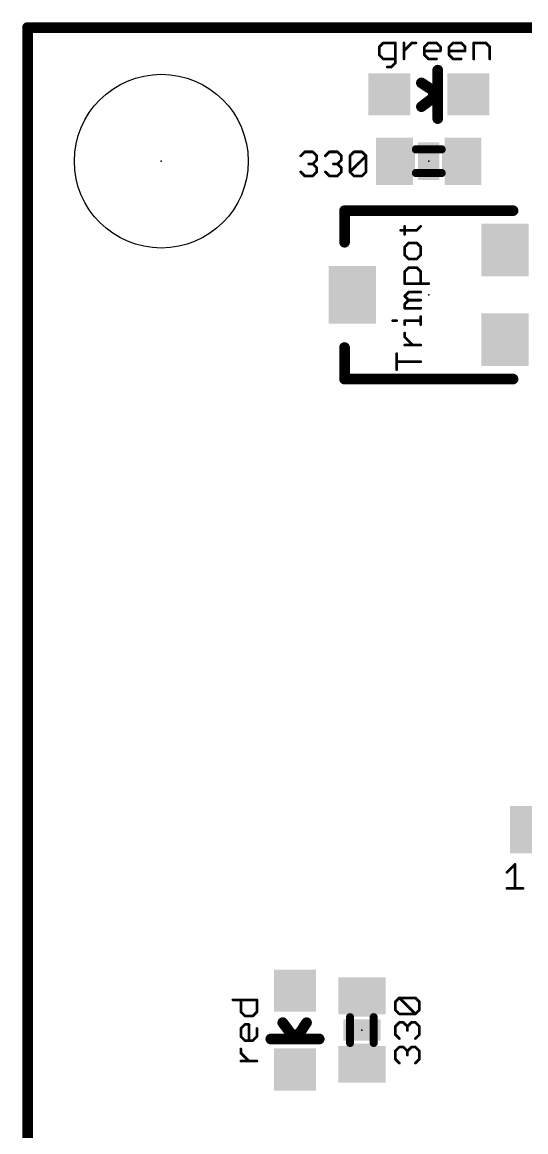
# Model space of a CAD drawing. Extents: x -1.3 to 57.3, y -0.1 to 66.1.
# Drawn here: x -0.1 to 9.46, y 45.06 to 66.14 of the extents above; entities that cross this region are included whole.
import ezdxf

# ---------------------------------------------------------------- set-up
doc = ezdxf.new("R2010")
doc.units = 0
for name, color, linetype in [('20', 53, 'CONTINUOUS'), ('21', 31, 'CONTINUOUS'), ('23', 53, 'CONTINUOUS'), ('27', 253, 'CONTINUOUS'), ('31', 253, 'CONTINUOUS'), ('51', 53, 'CONTINUOUS')]:
    doc.layers.add(name, color=color, linetype=linetype)

# ---------------------------------------------------------------- blocks, each defined once
blk = doc.blocks.new('RECT')
blk.add_solid([(-0.5, -0.5), (0.5, -0.5), (-0.5, 0.5), (0.5, 0.5)])

msp = doc.modelspace()

# ---------------------------------------------------------------- linework, layer by layer
at = {"layer": '20', "const_width": 0.2032}
for points in [[(57.15, 66.04), (0, 66.04)], [(0, 66.04), (0, 0)]]:
    msp.add_lwpolyline(points, dxfattribs=at)
at = {"layer": '20', "const_width": 0.1016}
for points in [[(0, 66.0908, 1), (0, 65.9892)], [(0.0508, 66.04, 1), (-0.0508, 66.04)]]:
    msp.add_lwpolyline(points, format="xyb", dxfattribs=at)
at = {"layer": '20'}
msp.add_circle((2.54, 63.5), 1.651, dxfattribs=at)
at = {"layer": '21', "const_width": 0.2032}
for points in [[(7.79, 65.23), (7.79, 64.77)], [(7.7746, 64.7954), (7.48, 64.9884)], [(7.79, 64.77), (7.48, 64.5362)], [(7.79, 64.31), (7.79, 64.77)], [(6.02, 61.96), (6.02, 62.56)], [(6.02, 62.56), (9.22, 62.56)], [(6.02, 59.96), (6.02, 59.36)], [(6.02, 59.36), (9.22, 59.36)], [(5.08, 46.82), (4.8462, 47.13)], [(5.1054, 46.8354), (5.2984, 47.13)], [(4.62, 46.82), (5.08, 46.82)], [(5.54, 46.82), (5.08, 46.82)]]:
    msp.add_lwpolyline(points, dxfattribs=at)
at = {"layer": '21', "const_width": 0.1016}
for points in [[(7.8408, 65.23, 1), (7.7392, 65.23)], [(7.5078, 65.0309, 1), (7.4522, 64.9459)], [(7.8408, 64.77, 1), (7.7392, 64.77)], [(7.7392, 64.77, 1), (7.8408, 64.77)], [(7.7468, 64.7529, 1), (7.8024, 64.8379)], [(7.8206, 64.7294, 1), (7.7594, 64.8106)], [(7.4494, 64.5768, 1), (7.5106, 64.4956)], [(7.7392, 64.31, 1), (7.8408, 64.31)], [(6.0708, 62.56, 1), (5.9692, 62.56)], [(6.02, 62.6108, 1), (6.02, 62.5092)], [(9.22, 62.5092, 1), (9.22, 62.6108)], [(5.9692, 61.96, 1), (6.0708, 61.96)], [(6.0708, 59.96, 1), (5.9692, 59.96)], [(6.02, 59.4108, 1), (6.02, 59.3092)], [(9.22, 59.3092, 1), (9.22, 59.4108)], [(5.9692, 59.36, 1), (6.0708, 59.36)], [(4.8868, 47.1606, 1), (4.8056, 47.0994)], [(5.3409, 47.1022, 1), (5.2559, 47.1578)], [(4.62, 46.8708, 1), (4.62, 46.7692)], [(5.08, 46.8708, 1), (5.08, 46.7692)], [(5.0394, 46.7894, 1), (5.1206, 46.8506)], [(5.0629, 46.8632, 1), (5.1479, 46.8076)], [(5.08, 46.7692, 1), (5.08, 46.8708)], [(5.54, 46.7692, 1), (5.54, 46.8708)]]:
    msp.add_lwpolyline(points, format="xyb", dxfattribs=at)
at = {"layer": '23'}
for p in [(7.62, 64.77), (2.54, 63.5), (7.62, 63.5), (7.62, 60.96), (5.08, 46.99), (6.35, 46.99)]:
    msp.add_point(p, dxfattribs=at)
at = {"layer": '27', "const_width": 0.0508}
for points in [[(6.7565, 65.7482), (6.6802, 65.6719)], [(6.6802, 65.6719), (6.6802, 65.5194)], [(6.9853, 65.7482), (6.7565, 65.7482)], [(6.9853, 65.3668), (6.9853, 65.7482)], [(7.148, 65.4431), (7.148, 65.7482)], [(7.148, 65.5956), (7.3005, 65.7482)], [(7.3005, 65.7482), (7.3768, 65.7482)], [(7.5378, 65.6719), (7.614, 65.7482)], [(7.5378, 65.5194), (7.5378, 65.6719)], [(7.8428, 65.5956), (7.5378, 65.5956)], [(7.614, 65.7482), (7.7666, 65.7482)], [(7.7666, 65.7482), (7.8428, 65.6719)], [(7.8428, 65.6719), (7.8428, 65.5956)], [(8.0055, 65.6719), (8.0818, 65.7482)], [(8.0055, 65.5194), (8.0055, 65.6719)], [(8.3106, 65.5956), (8.0055, 65.5956)], [(8.0818, 65.7482), (8.2343, 65.7482)], [(8.2343, 65.7482), (8.3106, 65.6719)], [(8.3106, 65.6719), (8.3106, 65.5956)], [(8.4733, 65.4431), (8.4733, 65.7482)], [(8.4733, 65.7482), (8.7021, 65.7482)], [(8.7021, 65.7482), (8.7783, 65.6719)], [(8.7783, 65.6719), (8.7783, 65.4431)], [(6.6802, 65.5194), (6.7565, 65.4431)], [(6.7565, 65.4431), (6.9853, 65.4431)], [(6.909, 65.2906), (6.9853, 65.3668)], [(7.614, 65.4431), (7.5378, 65.5194)], [(7.7666, 65.4431), (7.614, 65.4431)], [(8.0818, 65.4431), (8.0055, 65.5194)], [(8.2343, 65.4431), (8.0818, 65.4431)], [(6.8327, 65.2906), (6.909, 65.2906)], [(5.188, 63.6019), (5.2643, 63.6782)], [(5.2643, 63.6782), (5.4168, 63.6782)], [(5.4168, 63.6782), (5.4931, 63.6019)], [(5.6558, 63.6019), (5.732, 63.6782)], [(5.732, 63.6782), (5.8846, 63.6782)], [(5.8846, 63.6782), (5.9608, 63.6019)], [(6.1235, 63.6019), (6.1998, 63.6782)], [(6.1998, 63.6782), (6.3523, 63.6782)], [(6.3523, 63.6782), (6.4286, 63.6019)], [(5.4168, 63.4494), (5.3406, 63.4494)], [(5.4931, 63.5257), (5.4168, 63.4494)], [(5.4168, 63.4494), (5.4931, 63.3731)], [(5.4931, 63.6019), (5.4931, 63.5257)], [(5.8846, 63.4494), (5.8083, 63.4494)], [(5.9608, 63.5257), (5.8846, 63.4494)], [(5.8846, 63.4494), (5.9608, 63.3731)], [(5.9608, 63.6019), (5.9608, 63.5257)], [(6.1235, 63.2969), (6.1235, 63.6019)], [(6.1235, 63.2969), (6.4286, 63.6019)], [(6.4286, 63.6019), (6.4286, 63.2969)], [(5.2643, 63.2206), (5.188, 63.2969)], [(5.4931, 63.2969), (5.4168, 63.2206)], [(5.4931, 63.3731), (5.4931, 63.2969)], [(5.732, 63.2206), (5.6558, 63.2969)], [(5.9608, 63.2969), (5.8846, 63.2206)], [(5.9608, 63.3731), (5.9608, 63.2969)], [(6.1998, 63.2206), (6.1235, 63.2969)], [(6.4286, 63.2969), (6.3523, 63.2206)], [(5.4168, 63.2206), (5.2643, 63.2206)], [(5.8846, 63.2206), (5.732, 63.2206)], [(6.3523, 63.2206), (6.1998, 63.2206)], [(7.0863, 62.1865), (7.3913, 62.1865)], [(7.1625, 62.1103), (7.1625, 62.2628)], [(7.3913, 62.1865), (7.4676, 62.2628)], [(7.2388, 61.9476), (7.1625, 61.8713)], [(7.1625, 61.8713), (7.1625, 61.7188)], [(7.3913, 61.9476), (7.2388, 61.9476)], [(7.4676, 61.8713), (7.3913, 61.9476)], [(7.4676, 61.7188), (7.4676, 61.8713)], [(7.1625, 61.7188), (7.2388, 61.6425)], [(7.2388, 61.6425), (7.3913, 61.6425)], [(7.3913, 61.6425), (7.4676, 61.7188)], [(7.1625, 61.4035), (7.2388, 61.4798)], [(7.1625, 61.1748), (7.1625, 61.4035)], [(7.2388, 61.4798), (7.3913, 61.4798)], [(7.3913, 61.4798), (7.4676, 61.4035)], [(7.4676, 61.4035), (7.4676, 61.1748)], [(7.6201, 61.1748), (7.1625, 61.1748)], [(7.1625, 60.9358), (7.2388, 61.0121)], [(7.2388, 60.8595), (7.1625, 60.9358)], [(7.2388, 61.0121), (7.4676, 61.0121)], [(7.1625, 60.7833), (7.2388, 60.8595)], [(7.1625, 60.707), (7.1625, 60.7833)], [(7.4676, 60.707), (7.1625, 60.707)], [(7.2388, 60.8595), (7.4676, 60.8595)], [(7.4676, 60.3952), (7.4676, 60.5477)], [(6.9337, 60.4714), (7.01, 60.4714)], [(7.1625, 60.3952), (7.1625, 60.4714)], [(7.1625, 60.4714), (7.4676, 60.4714)], [(7.1625, 60.1579), (7.1625, 60.2342)], [(7.3151, 60.0054), (7.1625, 60.1579)], [(7.4676, 60.0054), (7.1625, 60.0054)], [(7.01, 59.5376), (7.01, 59.8427)], [(7.4676, 59.6901), (7.01, 59.6901)], [(9.1059, 49.9875), (9.2584, 50.14)], [(9.2584, 50.14), (9.2584, 49.6824)], [(9.1059, 49.6824), (9.411, 49.6824)], [(3.8985, 47.5639), (4.3561, 47.5639)], [(4.051, 47.3351), (4.051, 47.5639)], [(4.3561, 47.5639), (4.3561, 47.3351)], [(6.9846, 47.5257), (7.0609, 47.602)], [(6.9846, 47.3732), (6.9846, 47.5257)], [(7.0609, 47.602), (7.3659, 47.602)], [(7.3659, 47.2969), (7.0609, 47.602)], [(7.3659, 47.602), (7.4422, 47.5257)], [(7.4422, 47.5257), (7.4422, 47.3732)], [(4.1273, 47.2588), (4.051, 47.3351)], [(4.2798, 47.2588), (4.1273, 47.2588)], [(4.3561, 47.3351), (4.2798, 47.2588)], [(7.0609, 47.2969), (6.9846, 47.3732)], [(7.3659, 47.2969), (7.0609, 47.2969)], [(7.4422, 47.3732), (7.3659, 47.2969)], [(4.051, 47.0199), (4.1273, 47.0961)], [(4.051, 46.8673), (4.051, 47.0199)], [(4.1273, 47.0961), (4.2036, 47.0961)], [(4.2036, 47.0961), (4.2036, 46.7911)], [(4.3561, 47.0199), (4.3561, 46.8673)], [(6.9846, 47.058), (7.0609, 47.1342)], [(6.9846, 46.9054), (6.9846, 47.058)], [(7.0609, 47.1342), (7.1371, 47.1342)], [(7.1371, 47.1342), (7.2134, 47.058)], [(7.2134, 47.058), (7.2897, 47.1342)], [(7.2134, 47.058), (7.2134, 46.9817)], [(7.2897, 47.1342), (7.3659, 47.1342)], [(7.3659, 47.1342), (7.4422, 47.058)], [(7.4422, 47.058), (7.4422, 46.9054)], [(4.1273, 46.7911), (4.051, 46.8673)], [(4.2798, 46.7911), (4.1273, 46.7911)], [(4.3561, 46.8673), (4.2798, 46.7911)], [(7.0609, 46.8292), (6.9846, 46.9054)], [(7.4422, 46.9054), (7.3659, 46.8292)], [(4.051, 46.5538), (4.051, 46.6301)], [(6.9846, 46.5902), (7.0609, 46.6665)], [(6.9846, 46.4377), (6.9846, 46.5902)], [(7.0609, 46.6665), (7.1371, 46.6665)], [(7.1371, 46.6665), (7.2134, 46.5902)], [(7.2134, 46.5902), (7.2897, 46.6665)], [(7.2134, 46.5902), (7.2134, 46.514)], [(7.2897, 46.6665), (7.3659, 46.6665)], [(7.3659, 46.6665), (7.4422, 46.5902)], [(7.4422, 46.5902), (7.4422, 46.4377)], [(4.2036, 46.4013), (4.051, 46.5538)], [(4.3561, 46.4013), (4.051, 46.4013)], [(7.0609, 46.3614), (6.9846, 46.4377)], [(7.4422, 46.4377), (7.3659, 46.3614)]]:
    msp.add_lwpolyline(points, dxfattribs=at)
at = {"layer": '27', "const_width": 0.0254}
for points in [[(6.6929, 65.6719, 1), (6.6675, 65.6719)], [(6.6712, 65.6809, 1), (6.6892, 65.6629)], [(6.7565, 65.7609, 1), (6.7565, 65.7355)], [(6.7654, 65.7392, 1), (6.7475, 65.7571)], [(6.998, 65.7482, 1), (6.9726, 65.7482)], [(6.9853, 65.7355, 1), (6.9853, 65.7609)], [(7.1607, 65.7482, 1), (7.1353, 65.7482)], [(7.139, 65.6046, 1), (7.1569, 65.5866)], [(7.3005, 65.7609, 1), (7.3005, 65.7355)], [(7.3095, 65.7392, 1), (7.2915, 65.7571)], [(7.3768, 65.7355, 1), (7.3768, 65.7609)], [(7.5505, 65.6719, 1), (7.5251, 65.6719)], [(7.5288, 65.6809, 1), (7.5467, 65.6629)], [(7.5378, 65.6083, 1), (7.5378, 65.5829)], [(7.614, 65.7609, 1), (7.614, 65.7355)], [(7.623, 65.7392, 1), (7.605, 65.7571)], [(7.7755, 65.7571, 1), (7.7576, 65.7392)], [(7.7666, 65.7355, 1), (7.7666, 65.7609)], [(7.8555, 65.6719, 1), (7.8301, 65.6719)], [(7.8301, 65.5956, 1), (7.8555, 65.5956)], [(7.8338, 65.6629, 1), (7.8518, 65.6809)], [(7.8428, 65.5829, 1), (7.8428, 65.6083)], [(8.0182, 65.6719, 1), (7.9928, 65.6719)], [(7.9965, 65.6809, 1), (8.0145, 65.6629)], [(8.0055, 65.6083, 1), (8.0055, 65.5829)], [(8.0818, 65.7609, 1), (8.0818, 65.7355)], [(8.0908, 65.7392, 1), (8.0728, 65.7571)], [(8.2433, 65.7571, 1), (8.2253, 65.7392)], [(8.2343, 65.7355, 1), (8.2343, 65.7609)], [(8.3233, 65.6719, 1), (8.2979, 65.6719)], [(8.2979, 65.5956, 1), (8.3233, 65.5956)], [(8.3016, 65.6629, 1), (8.3196, 65.6809)], [(8.3106, 65.5829, 1), (8.3106, 65.6083)], [(8.486, 65.7482, 1), (8.4606, 65.7482)], [(8.4733, 65.7609, 1), (8.4733, 65.7355)], [(8.711, 65.7571, 1), (8.6931, 65.7392)], [(8.7021, 65.7355, 1), (8.7021, 65.7609)], [(8.791, 65.6719, 1), (8.7656, 65.6719)], [(8.7694, 65.6629, 1), (8.7873, 65.6809)], [(6.6892, 65.5283, 1), (6.6712, 65.5104)], [(6.6675, 65.5194, 1), (6.6929, 65.5194)], [(6.7565, 65.4558, 1), (6.7565, 65.4304)], [(6.7475, 65.4341, 1), (6.7654, 65.4521)], [(6.9726, 65.3668, 1), (6.998, 65.3668)], [(6.9942, 65.3579, 1), (6.9763, 65.3758)], [(6.9853, 65.4304, 1), (6.9853, 65.4558)], [(7.1353, 65.4431, 1), (7.1607, 65.4431)], [(7.5467, 65.5283, 1), (7.5288, 65.5104)], [(7.5251, 65.5194, 1), (7.5505, 65.5194)], [(7.614, 65.4558, 1), (7.614, 65.4304)], [(7.605, 65.4341, 1), (7.623, 65.4521)], [(7.7666, 65.4304, 1), (7.7666, 65.4558)], [(8.0145, 65.5283, 1), (7.9965, 65.5104)], [(7.9928, 65.5194, 1), (8.0182, 65.5194)], [(8.0818, 65.4558, 1), (8.0818, 65.4304)], [(8.0728, 65.4341, 1), (8.0908, 65.4521)], [(8.2343, 65.4304, 1), (8.2343, 65.4558)], [(8.4606, 65.4431, 1), (8.486, 65.4431)], [(8.7656, 65.4431, 1), (8.791, 65.4431)], [(6.8327, 65.3033, 1), (6.8327, 65.2779)], [(6.9, 65.2996, 1), (6.918, 65.2816)], [(6.909, 65.2779, 1), (6.909, 65.3033)], [(5.2643, 63.6909, 1), (5.2643, 63.6655)], [(5.2733, 63.6692, 1), (5.2553, 63.6872)], [(5.4258, 63.6872, 1), (5.4078, 63.6692)], [(5.4168, 63.6655, 1), (5.4168, 63.6909)], [(5.732, 63.6909, 1), (5.732, 63.6655)], [(5.741, 63.6692, 1), (5.7231, 63.6872)], [(5.8936, 63.6872, 1), (5.8756, 63.6692)], [(5.8846, 63.6655, 1), (5.8846, 63.6909)], [(6.1998, 63.6909, 1), (6.1998, 63.6655)], [(6.2088, 63.6692, 1), (6.1908, 63.6872)], [(6.3613, 63.6872, 1), (6.3434, 63.6692)], [(6.3523, 63.6655, 1), (6.3523, 63.6909)], [(5.179, 63.6109, 1), (5.197, 63.5929)], [(5.3406, 63.4621, 1), (5.3406, 63.4367)], [(5.4258, 63.4584, 1), (5.4078, 63.4404)], [(5.4078, 63.4584, 1), (5.4258, 63.4404)], [(5.4168, 63.4367, 1), (5.4168, 63.4621)], [(5.5058, 63.6019, 1), (5.4804, 63.6019)], [(5.4804, 63.5257, 1), (5.5058, 63.5257)], [(5.4841, 63.5929, 1), (5.5021, 63.6109)], [(5.5021, 63.5167, 1), (5.4841, 63.5346)], [(5.6468, 63.6109, 1), (5.6648, 63.5929)], [(5.8083, 63.4621, 1), (5.8083, 63.4367)], [(5.8936, 63.4584, 1), (5.8756, 63.4404)], [(5.8756, 63.4584, 1), (5.8936, 63.4404)], [(5.8846, 63.4367, 1), (5.8846, 63.4621)], [(5.9735, 63.6019, 1), (5.9481, 63.6019)], [(5.9481, 63.5257, 1), (5.9735, 63.5257)], [(5.9519, 63.5929, 1), (5.9698, 63.6109)], [(5.9698, 63.5167, 1), (5.9519, 63.5346)], [(6.1362, 63.6019, 1), (6.1108, 63.6019)], [(6.1146, 63.6109, 1), (6.1325, 63.5929)], [(6.4413, 63.6019, 1), (6.4159, 63.6019)], [(6.4376, 63.5929, 1), (6.4196, 63.6109)], [(6.4196, 63.5929, 1), (6.4376, 63.6109)], [(5.197, 63.3058, 1), (5.179, 63.2879)], [(5.5058, 63.3731, 1), (5.4804, 63.3731)], [(5.4804, 63.2969, 1), (5.5058, 63.2969)], [(5.4841, 63.3641, 1), (5.5021, 63.3821)], [(5.5021, 63.2879, 1), (5.4841, 63.3058)], [(5.6648, 63.3058, 1), (5.6468, 63.2879)], [(5.9735, 63.3731, 1), (5.9481, 63.3731)], [(5.9481, 63.2969, 1), (5.9735, 63.2969)], [(5.9519, 63.3641, 1), (5.9698, 63.3821)], [(5.9698, 63.2879, 1), (5.9519, 63.3058)], [(6.1108, 63.2969, 1), (6.1362, 63.2969)], [(6.1325, 63.3058, 1), (6.1146, 63.2879)], [(6.1146, 63.3058, 1), (6.1325, 63.2879)], [(6.4159, 63.2969, 1), (6.4413, 63.2969)], [(6.4376, 63.2879, 1), (6.4196, 63.3058)], [(5.2643, 63.2333, 1), (5.2643, 63.2079)], [(5.2553, 63.2116, 1), (5.2733, 63.2296)], [(5.4078, 63.2296, 1), (5.4258, 63.2116)], [(5.4168, 63.2079, 1), (5.4168, 63.2333)], [(5.732, 63.2333, 1), (5.732, 63.2079)], [(5.7231, 63.2116, 1), (5.741, 63.2296)], [(5.8756, 63.2296, 1), (5.8936, 63.2116)], [(5.8846, 63.2079, 1), (5.8846, 63.2333)], [(6.1998, 63.2333, 1), (6.1998, 63.2079)], [(6.1908, 63.2116, 1), (6.2088, 63.2296)], [(6.3434, 63.2296, 1), (6.3613, 63.2116)], [(6.3523, 63.2079, 1), (6.3523, 63.2333)], [(7.0863, 62.1992, 1), (7.0863, 62.1738)], [(7.1752, 62.2628, 1), (7.1498, 62.2628)], [(7.3824, 62.1955, 1), (7.4003, 62.1776)], [(7.3913, 62.1738, 1), (7.3913, 62.1992)], [(7.4766, 62.2538, 1), (7.4586, 62.2718)], [(7.1498, 62.1103, 1), (7.1752, 62.1103)], [(7.1752, 61.8713, 1), (7.1498, 61.8713)], [(7.1536, 61.8803, 1), (7.1715, 61.8623)], [(7.2388, 61.9603, 1), (7.2388, 61.9349)], [(7.2478, 61.9386, 1), (7.2298, 61.9566)], [(7.4003, 61.9566, 1), (7.3824, 61.9386)], [(7.3913, 61.9349, 1), (7.3913, 61.9603)], [(7.4803, 61.8713, 1), (7.4549, 61.8713)], [(7.4586, 61.8623, 1), (7.4766, 61.8803)], [(7.1498, 61.7188, 1), (7.1752, 61.7188)], [(7.1715, 61.7278, 1), (7.1536, 61.7098)], [(7.2388, 61.6552, 1), (7.2388, 61.6298)], [(7.2298, 61.6335, 1), (7.2478, 61.6515)], [(7.3824, 61.6515, 1), (7.4003, 61.6335)], [(7.3913, 61.6298, 1), (7.3913, 61.6552)], [(7.4549, 61.7188, 1), (7.4803, 61.7188)], [(7.4766, 61.7098, 1), (7.4586, 61.7278)], [(7.1752, 61.4035, 1), (7.1498, 61.4035)], [(7.1536, 61.4125, 1), (7.1715, 61.3946)], [(7.2388, 61.4925, 1), (7.2388, 61.4671)], [(7.2478, 61.4708, 1), (7.2298, 61.4888)], [(7.4003, 61.4888, 1), (7.3824, 61.4708)], [(7.3913, 61.4671, 1), (7.3913, 61.4925)], [(7.4803, 61.4035, 1), (7.4549, 61.4035)], [(7.4586, 61.3946, 1), (7.4766, 61.4125)], [(7.1625, 61.1875, 1), (7.1625, 61.1621)], [(7.1498, 61.1748, 1), (7.1752, 61.1748)], [(7.4549, 61.1748, 1), (7.4803, 61.1748)], [(7.6201, 61.1621, 1), (7.6201, 61.1875)], [(7.1715, 60.9448, 1), (7.1536, 60.9268)], [(7.1536, 60.9448, 1), (7.1715, 60.9268)], [(7.2388, 61.0248, 1), (7.2388, 60.9994)], [(7.2478, 61.0031, 1), (7.2298, 61.021)], [(7.4676, 60.9994, 1), (7.4676, 61.0248)], [(7.1752, 60.7833, 1), (7.1498, 60.7833)], [(7.1625, 60.7197, 1), (7.1625, 60.6943)], [(7.1536, 60.7922, 1), (7.1715, 60.7743)], [(7.2388, 60.8722, 1), (7.2388, 60.8468)], [(7.2478, 60.8505, 1), (7.2298, 60.8685)], [(7.2298, 60.8505, 1), (7.2478, 60.8685)], [(7.4676, 60.8468, 1), (7.4676, 60.8722)], [(7.4676, 60.6943, 1), (7.4676, 60.7197)], [(7.1498, 60.707, 1), (7.1752, 60.707)], [(7.4803, 60.5477, 1), (7.4549, 60.5477)], [(6.9337, 60.4841, 1), (6.9337, 60.4587)], [(7.01, 60.4587, 1), (7.01, 60.4841)], [(7.1752, 60.4714, 1), (7.1498, 60.4714)], [(7.1625, 60.4841, 1), (7.1625, 60.4587)], [(7.1498, 60.3952, 1), (7.1752, 60.3952)], [(7.4549, 60.3952, 1), (7.4803, 60.3952)], [(7.4676, 60.4587, 1), (7.4676, 60.4841)], [(7.1752, 60.2342, 1), (7.1498, 60.2342)], [(7.1498, 60.1579, 1), (7.1752, 60.1579)], [(7.1715, 60.1669, 1), (7.1536, 60.1489)], [(7.1625, 60.0181, 1), (7.1625, 59.9927)], [(7.3061, 59.9964, 1), (7.3241, 60.0143)], [(7.4676, 59.9927, 1), (7.4676, 60.0181)], [(7.0227, 59.8427, 1), (6.9973, 59.8427)], [(7.01, 59.7028, 1), (7.01, 59.6774)], [(7.4676, 59.6774, 1), (7.4676, 59.7028)], [(6.9973, 59.5376, 1), (7.0227, 59.5376)], [(9.0969, 49.9964, 1), (9.1149, 49.9785)], [(9.2711, 50.14, 1), (9.2457, 50.14)], [(9.2674, 50.131, 1), (9.2494, 50.149)], [(9.1059, 49.6951, 1), (9.1059, 49.6697)], [(9.2457, 49.6824, 1), (9.2711, 49.6824)], [(9.411, 49.6697, 1), (9.411, 49.6951)], [(3.8985, 47.5766, 1), (3.8985, 47.5512)], [(4.0637, 47.5639, 1), (4.0383, 47.5639)], [(4.3688, 47.5639, 1), (4.3434, 47.5639)], [(4.3561, 47.5512, 1), (4.3561, 47.5766)], [(6.9973, 47.5257, 1), (6.9719, 47.5257)], [(6.9756, 47.5347, 1), (6.9936, 47.5168)], [(7.0609, 47.6147, 1), (7.0609, 47.5893)], [(7.0699, 47.611, 1), (7.0519, 47.593)], [(7.0699, 47.593, 1), (7.0519, 47.611)], [(7.3749, 47.611, 1), (7.357, 47.593)], [(7.3659, 47.5893, 1), (7.3659, 47.6147)], [(7.4549, 47.5257, 1), (7.4295, 47.5257)], [(7.4332, 47.5168, 1), (7.4512, 47.5347)], [(4.0383, 47.3351, 1), (4.0637, 47.3351)], [(4.06, 47.3441, 1), (4.0421, 47.3261)], [(4.1273, 47.2715, 1), (4.1273, 47.2461)], [(4.1183, 47.2499, 1), (4.1363, 47.2678)], [(4.2709, 47.2678, 1), (4.2888, 47.2499)], [(4.2798, 47.2461, 1), (4.2798, 47.2715)], [(4.3434, 47.3351, 1), (4.3688, 47.3351)], [(4.3651, 47.3261, 1), (4.3471, 47.3441)], [(6.9936, 47.3822, 1), (6.9756, 47.3642)], [(6.9719, 47.3732, 1), (6.9973, 47.3732)], [(7.0609, 47.3096, 1), (7.0609, 47.2842)], [(7.0519, 47.288, 1), (7.0699, 47.3059)], [(7.357, 47.3059, 1), (7.3749, 47.288)], [(7.357, 47.288, 1), (7.3749, 47.3059)], [(7.3659, 47.2842, 1), (7.3659, 47.3096)], [(7.4295, 47.3732, 1), (7.4549, 47.3732)], [(7.4512, 47.3642, 1), (7.4332, 47.3822)], [(4.0637, 47.0199, 1), (4.0383, 47.0199)], [(4.0421, 47.0289, 1), (4.06, 47.0109)], [(4.1273, 47.1088, 1), (4.1273, 47.0834)], [(4.1363, 47.0872, 1), (4.1183, 47.1051)], [(4.2163, 47.0961, 1), (4.1909, 47.0961)], [(4.2036, 47.0834, 1), (4.2036, 47.1088)], [(4.3688, 47.0199, 1), (4.3434, 47.0199)], [(6.9973, 47.058, 1), (6.9719, 47.058)], [(6.9756, 47.067, 1), (6.9936, 47.049)], [(7.0609, 47.1469, 1), (7.0609, 47.1215)], [(7.0699, 47.1253, 1), (7.0519, 47.1432)], [(7.1461, 47.1432, 1), (7.1282, 47.1253)], [(7.1371, 47.1215, 1), (7.1371, 47.1469)], [(7.2261, 47.058, 1), (7.2007, 47.058)], [(7.2044, 47.067, 1), (7.2224, 47.049)], [(7.2044, 47.049, 1), (7.2224, 47.067)], [(7.2897, 47.1469, 1), (7.2897, 47.1215)], [(7.2987, 47.1253, 1), (7.2807, 47.1432)], [(7.3749, 47.1432, 1), (7.357, 47.1253)], [(7.3659, 47.1215, 1), (7.3659, 47.1469)], [(7.4549, 47.058, 1), (7.4295, 47.058)], [(7.4332, 47.049, 1), (7.4512, 47.067)], [(4.0383, 46.8673, 1), (4.0637, 46.8673)], [(4.06, 46.8763, 1), (4.0421, 46.8584)], [(4.1273, 46.8038, 1), (4.1273, 46.7784)], [(4.1183, 46.7821, 1), (4.1363, 46.8001)], [(4.2709, 46.8001, 1), (4.2888, 46.7821)], [(4.2798, 46.7784, 1), (4.2798, 46.8038)], [(4.3434, 46.8673, 1), (4.3688, 46.8673)], [(4.3651, 46.8584, 1), (4.3471, 46.8763)], [(6.9936, 46.9144, 1), (6.9756, 46.8965)], [(6.9719, 46.9054, 1), (6.9973, 46.9054)], [(7.0519, 46.8202, 1), (7.0699, 46.8382)], [(7.2007, 46.9817, 1), (7.2261, 46.9817)], [(7.357, 46.8382, 1), (7.3749, 46.8202)], [(7.4295, 46.9054, 1), (7.4549, 46.9054)], [(7.4512, 46.8965, 1), (7.4332, 46.9144)], [(4.0637, 46.6301, 1), (4.0383, 46.6301)], [(4.1909, 46.7911, 1), (4.2163, 46.7911)], [(6.9973, 46.5902, 1), (6.9719, 46.5902)], [(6.9756, 46.5992, 1), (6.9936, 46.5812)], [(7.0609, 46.6792, 1), (7.0609, 46.6538)], [(7.0699, 46.6575, 1), (7.0519, 46.6755)], [(7.1461, 46.6755, 1), (7.1282, 46.6575)], [(7.1371, 46.6538, 1), (7.1371, 46.6792)], [(7.2261, 46.5902, 1), (7.2007, 46.5902)], [(7.2044, 46.5992, 1), (7.2224, 46.5812)], [(7.2044, 46.5812, 1), (7.2224, 46.5992)], [(7.2897, 46.6792, 1), (7.2897, 46.6538)], [(7.2987, 46.6575, 1), (7.2807, 46.6755)], [(7.3749, 46.6755, 1), (7.357, 46.6575)], [(7.3659, 46.6538, 1), (7.3659, 46.6792)], [(7.4549, 46.5902, 1), (7.4295, 46.5902)], [(7.4332, 46.5812, 1), (7.4512, 46.5992)], [(4.0383, 46.5538, 1), (4.0637, 46.5538)], [(4.051, 46.414, 1), (4.051, 46.3886)], [(4.06, 46.5628, 1), (4.0421, 46.5448)], [(4.1946, 46.3923, 1), (4.2126, 46.4103)], [(4.3561, 46.3886, 1), (4.3561, 46.414)], [(6.9936, 46.4467, 1), (6.9756, 46.4287)], [(6.9719, 46.4377, 1), (6.9973, 46.4377)], [(7.2007, 46.514, 1), (7.2261, 46.514)], [(7.4295, 46.4377, 1), (7.4549, 46.4377)], [(7.4512, 46.4287, 1), (7.4332, 46.4467)], [(7.0519, 46.3524, 1), (7.0699, 46.3704)], [(7.357, 46.3704, 1), (7.3749, 46.3524)]]:
    msp.add_lwpolyline(points, format="xyb", dxfattribs=at)
at = {"layer": '51', "const_width": 0.1524}
for points in [[(7.375, 63.724), (7.865, 63.724)], [(7.865, 63.276), (7.375, 63.276)], [(6.126, 46.745), (6.126, 47.235)], [(6.574, 47.235), (6.574, 46.745)]]:
    msp.add_lwpolyline(points, dxfattribs=at)
at = {"layer": '51', "const_width": 0.0762}
for points in [[(7.375, 63.7621, 1), (7.375, 63.6859)], [(7.865, 63.6859, 1), (7.865, 63.7621)], [(7.375, 63.3141, 1), (7.375, 63.2379)], [(7.865, 63.2379, 1), (7.865, 63.3141)], [(6.1641, 47.235, 1), (6.0879, 47.235)], [(6.6121, 47.235, 1), (6.5359, 47.235)], [(6.0879, 46.745, 1), (6.1641, 46.745)], [(6.5359, 46.745, 1), (6.6121, 46.745)]]:
    msp.add_lwpolyline(points, format="xyb", dxfattribs=at)

# ---------------------------------------------------------------- block references
at = {"layer": '21', "xscale": 0.4064, "yscale": 0.7112}
for p, rotation in [((7.62, 63.5), 180), ((6.35, 46.99), 270)]:
    msp.add_blockref('RECT', p, dxfattribs=dict(at, rotation=rotation))
at = {"layer": '31'}
for p, xscale, yscale, rotation in [((6.87, 64.77), 0.8, 0.8, 270), ((8.37, 64.77), 0.8, 0.8, 270), ((6.97, 63.5), 0.7, 0.9, 180), ((8.27, 63.5), 0.7, 0.9, 180), ((6.17, 60.96), 1.1, 0.9, 90), ((5.08, 47.74), 0.8, 0.8, 180), ((6.35, 47.64), 0.7, 0.9, 270), ((5.08, 46.24), 0.8, 0.8, 180), ((6.35, 46.34), 0.7, 0.9, 270)]:
    msp.add_blockref('RECT', p, dxfattribs=dict(at, xscale=xscale, yscale=yscale, rotation=rotation))
at = {"layer": '31', "yscale": 0.9, "rotation": 90}
for p in [(9.07, 61.81), (9.07, 60.11)]:
    msp.add_blockref('RECT', p, dxfattribs=at)
at = {"layer": '31', "xscale": 0.7, "yscale": 0.9}
msp.add_blockref('RECT', (9.51, 50.8), dxfattribs=at)
at = {"layer": '51', "xscale": 0.3, "yscale": 0.5999}
for p, rotation in [((7.2112, 63.5049), 180), ((8.024, 63.5049), 180), ((6.3452, 47.394), 270), ((6.3452, 46.5812), 270)]:
    msp.add_blockref('RECT', p, dxfattribs=dict(at, rotation=rotation))

doc.saveas('drawing.dxf')
